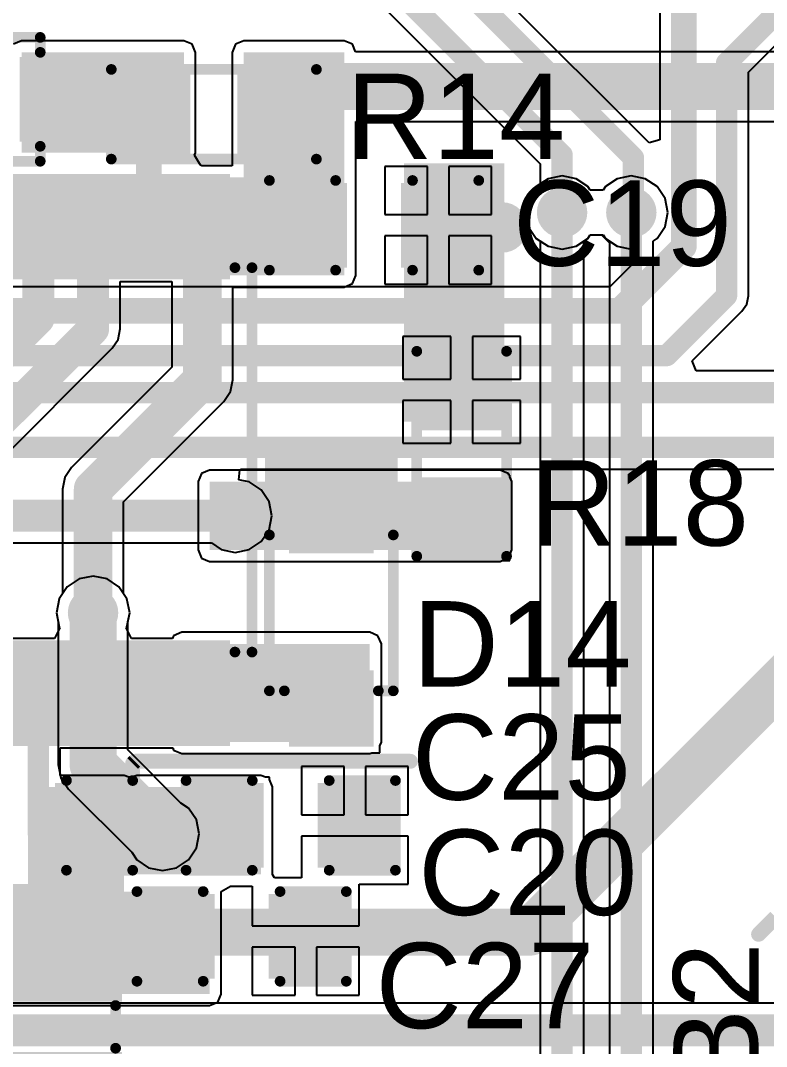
# Model space of a CAD drawing. Header units: millimetres. Extents: x -0.27 to 4.7, y -0.39 to 2.83.
# Drawn here: x 3.0755 to 3.4247, y 0.3705 to 0.8509 of the extents above; entities that cross this region are included whole.
import ezdxf

# ---------------------------------------------------------------- set-up
doc = ezdxf.new("R2010")
doc.units = ezdxf.units.MM
doc.header["$MEASUREMENT"] = 0
for name, color, linetype in [('BottomLayer', 5, 'Continuous'), ('BottomSolder', 6, 'Continuous'), ('TopLayer', 1, 'Continuous'), ('TopOverlay', 2, 'Continuous'), ('TopPaste', 8, 'Continuous'), ('TopSolder', 216, 'Continuous'), ('ViaHoleLayer', 16, 'Continuous')]:
    doc.layers.add(name, color=color, linetype=linetype)
doc.styles.add('Arial', font='arial.ttf', dxfattribs={"height": 0.2})

# ---------------------------------------------------------------- blocks, each defined once
blk = doc.blocks.new('14_TSSOP_54')
at = {"layer": 'TopLayer'}
for points in [[(-0.12992, 0.08563), (-0.08858, 0.08563), (-0.08858, 0.06791), (-0.12992, 0.06791)], [(0.08858, 0.08563), (0.12992, 0.08563), (0.12992, 0.06791), (0.08858, 0.06791)], [(-0.12992, 0.06004), (-0.08858, 0.06004), (-0.08858, 0.04232), (-0.12992, 0.04232)], [(0.08858, 0.06004), (0.12992, 0.06004), (0.12992, 0.04232), (0.08858, 0.04232)], [(-0.12992, 0.03445), (-0.08858, 0.03445), (-0.08858, 0.01673), (-0.12992, 0.01673)], [(0.08858, 0.03445), (0.12992, 0.03445), (0.12992, 0.01673), (0.08858, 0.01673)], [(-0.12992, 0.00886), (-0.08858, 0.00886), (-0.08858, -0.00886), (-0.12992, -0.00886)], [(0.08858, 0.00886), (0.12992, 0.00886), (0.12992, -0.00886), (0.08858, -0.00886)], [(-0.12992, -0.01673), (-0.08858, -0.01673), (-0.08858, -0.03445), (-0.12992, -0.03445)], [(0.08858, -0.01673), (0.12992, -0.01673), (0.12992, -0.03445), (0.08858, -0.03445)], [(-0.12992, -0.04232), (-0.08858, -0.04232), (-0.08858, -0.06004), (-0.12992, -0.06004)], [(0.08858, -0.04232), (0.12992, -0.04232), (0.12992, -0.06004), (0.08858, -0.06004)], [(-0.12992, -0.06791), (-0.08858, -0.06791), (-0.08858, -0.08563), (-0.12992, -0.08563)], [(0.08858, -0.06791), (0.12992, -0.06791), (0.12992, -0.08563), (0.08858, -0.08563)]]:
    blk.add_hatch(color=1, dxfattribs=at).paths.add_polyline_path(points)
at = {"layer": 'TopOverlay'}
blk.add_hatch(color=2, dxfattribs=at).paths.add_polyline_path([(-0.084, 0.068), (-0.073, 0.068), (-0.073, 0.086), (-0.084, 0.086)])
at = {"layer": 'TopPaste'}
for points in [[(-0.12992, 0.08563), (-0.08858, 0.08563), (-0.08858, 0.06791), (-0.12992, 0.06791)], [(0.08858, 0.08563), (0.12992, 0.08563), (0.12992, 0.06791), (0.08858, 0.06791)], [(-0.12992, 0.06004), (-0.08858, 0.06004), (-0.08858, 0.04232), (-0.12992, 0.04232)], [(0.08858, 0.06004), (0.12992, 0.06004), (0.12992, 0.04232), (0.08858, 0.04232)], [(-0.12992, 0.03445), (-0.08858, 0.03445), (-0.08858, 0.01673), (-0.12992, 0.01673)], [(0.08858, 0.03445), (0.12992, 0.03445), (0.12992, 0.01673), (0.08858, 0.01673)], [(-0.12992, 0.00886), (-0.08858, 0.00886), (-0.08858, -0.00886), (-0.12992, -0.00886)], [(0.08858, 0.00886), (0.12992, 0.00886), (0.12992, -0.00886), (0.08858, -0.00886)], [(-0.12992, -0.01673), (-0.08858, -0.01673), (-0.08858, -0.03445), (-0.12992, -0.03445)], [(0.08858, -0.01673), (0.12992, -0.01673), (0.12992, -0.03445), (0.08858, -0.03445)], [(-0.12992, -0.04232), (-0.08858, -0.04232), (-0.08858, -0.06004), (-0.12992, -0.06004)], [(0.08858, -0.04232), (0.12992, -0.04232), (0.12992, -0.06004), (0.08858, -0.06004)], [(-0.12992, -0.06791), (-0.08858, -0.06791), (-0.08858, -0.08563), (-0.12992, -0.08563)], [(0.08858, -0.06791), (0.12992, -0.06791), (0.12992, -0.08563), (0.08858, -0.08563)]]:
    blk.add_hatch(color=8, dxfattribs=at).paths.add_polyline_path(points)
at = {"layer": 'TopSolder'}
for points in [[(-0.13392, 0.08963), (-0.08458, 0.08963), (-0.08458, 0.06391), (-0.13392, 0.06391)], [(0.08458, 0.08963), (0.13392, 0.08963), (0.13392, 0.06391), (0.08458, 0.06391)], [(-0.13392, 0.06404), (-0.08458, 0.06404), (-0.08458, 0.03832), (-0.13392, 0.03832)], [(0.08458, 0.06404), (0.13392, 0.06404), (0.13392, 0.03832), (0.08458, 0.03832)], [(-0.13392, 0.03845), (-0.08458, 0.03845), (-0.08458, 0.01273), (-0.13392, 0.01273)], [(0.08458, 0.03845), (0.13392, 0.03845), (0.13392, 0.01273), (0.08458, 0.01273)], [(-0.13392, 0.01286), (-0.08458, 0.01286), (-0.08458, -0.01286), (-0.13392, -0.01286)], [(0.08458, 0.01286), (0.13392, 0.01286), (0.13392, -0.01286), (0.08458, -0.01286)], [(-0.13392, -0.01273), (-0.08458, -0.01273), (-0.08458, -0.03845), (-0.13392, -0.03845)], [(0.08458, -0.01273), (0.13392, -0.01273), (0.13392, -0.03845), (0.08458, -0.03845)], [(-0.13392, -0.03832), (-0.08458, -0.03832), (-0.08458, -0.06404), (-0.13392, -0.06404)], [(0.08458, -0.03832), (0.13392, -0.03832), (0.13392, -0.06404), (0.08458, -0.06404)], [(-0.13392, -0.06391), (-0.08458, -0.06391), (-0.08458, -0.08963), (-0.13392, -0.08963)], [(0.08458, -0.06391), (0.13392, -0.06391), (0.13392, -0.08963), (0.08458, -0.08963)]]:
    blk.add_hatch(color=216, dxfattribs=at).paths.add_polyline_path(points)
at = {"layer": 'TopOverlay'}
for points, const_width in [([(-0.09, 0.1), (-0.09, 0.092)], 0.005), ([(-0.09, 0.1), (0.09, 0.1)], 0.005), ([(0.09, 0.1), (0.09, 0.092)], 0.005), ([(-0.141, 0.082), (-0.141, 0.072)], 0.00787), ([(-0.141, 0.082), (-0.136, 0.077)], 0.00787), ([(-0.136, 0.077), (-0.141, 0.072)], 0.00787), ([(-0.09, -0.092), (-0.09, -0.1)], 0.005), ([(0.09, -0.092), (0.09, -0.1)], 0.005), ([(-0.09, -0.1), (0.09, -0.1)], 0.005)]:
    blk.add_lwpolyline(points, dxfattribs=dict(at, const_width=const_width))
for points, const_width in [([(-0.09125, 0.1, 1), (-0.08875, 0.1, 1)], 0.0025), ([(-0.09125, 0.1, 1), (-0.08875, 0.1, 1)], 0.0025), ([(0.08875, 0.1, 1), (0.09125, 0.1, 1)], 0.0025), ([(0.08875, 0.1, 1), (0.09125, 0.1, 1)], 0.0025), ([(-0.09125, 0.092, 1), (-0.08875, 0.092, 1)], 0.0025), ([(0.08875, 0.092, 1), (0.09125, 0.092, 1)], 0.0025), ([(-0.14297, 0.082, 1), (-0.13903, 0.082, 1)], 0.00394), ([(-0.14297, 0.082, 1), (-0.13903, 0.082, 1)], 0.00394), ([(-0.13797, 0.077, 1), (-0.13403, 0.077, 1)], 0.00394), ([(-0.13797, 0.077, 1), (-0.13403, 0.077, 1)], 0.00394), ([(-0.14297, 0.072, 1), (-0.13903, 0.072, 1)], 0.00394), ([(-0.14297, 0.072, 1), (-0.13903, 0.072, 1)], 0.00394), ([(-0.09125, -0.092, 1), (-0.08875, -0.092, 1)], 0.0025), ([(0.08875, -0.092, 1), (0.09125, -0.092, 1)], 0.0025), ([(-0.09125, -0.1, 1), (-0.08875, -0.1, 1)], 0.0025), ([(-0.09125, -0.1, 1), (-0.08875, -0.1, 1)], 0.0025), ([(0.08875, -0.1, 1), (0.09125, -0.1, 1)], 0.0025), ([(0.08875, -0.1, 1), (0.09125, -0.1, 1)], 0.0025)]:
    blk.add_lwpolyline(points, format="xyb", close=True, dxfattribs=dict(at, const_width=const_width))
blk = doc.blocks.new('R___0603_87')
at = {"layer": 'TopLayer'}
for points in [[(-0.015, 0.0175), (-0.015, -0.0175), (-0.045, -0.0175), (-0.045, 0.0175)], [(0.045, 0.0175), (0.045, -0.0175), (0.015, -0.0175), (0.015, 0.0175)]]:
    blk.add_hatch(color=1, dxfattribs=at).paths.add_polyline_path(points)
at = {"layer": 'TopPaste'}
for points in [[(-0.015, 0.0175), (-0.015, -0.0175), (-0.045, -0.0175), (-0.045, 0.0175)], [(0.045, 0.0175), (0.045, -0.0175), (0.015, -0.0175), (0.015, 0.0175)]]:
    blk.add_hatch(color=8, dxfattribs=at).paths.add_polyline_path(points)
at = {"layer": 'TopSolder'}
for points in [[(-0.011, 0.0215), (-0.011, -0.0215), (-0.049, -0.0215), (-0.049, 0.0215)], [(0.049, 0.0215), (0.049, -0.0215), (0.011, -0.0215), (0.011, 0.0215)]]:
    blk.add_hatch(color=216, dxfattribs=at).paths.add_polyline_path(points)
at = {"layer": 'TopOverlay', "const_width": 0.005}
for points in [[(-0.048, -0.021), (-0.048, 0.021)], [(0.048, 0.021), (-0.048, 0.021)], [(0.048, -0.021), (0.048, 0.021)], [(0.048, -0.021), (-0.048, -0.021)]]:
    blk.add_lwpolyline(points, dxfattribs=at)
at = {"layer": 'TopOverlay', "const_width": 0.0025}
for points in [[(-0.04925, 0.021, 1), (-0.04675, 0.021, 1)], [(-0.04925, 0.021, 1), (-0.04675, 0.021, 1)], [(0.04675, 0.021, 1), (0.04925, 0.021, 1)], [(0.04675, 0.021, 1), (0.04925, 0.021, 1)], [(-0.04925, -0.021, 1), (-0.04675, -0.021, 1)], [(-0.04925, -0.021, 1), (-0.04675, -0.021, 1)], [(0.04675, -0.021, 1), (0.04925, -0.021, 1)], [(0.04675, -0.021, 1), (0.04925, -0.021, 1)]]:
    blk.add_lwpolyline(points, format="xyb", close=True, dxfattribs=at)
blk = doc.blocks.new('R___0603_90')
at = {"layer": 'TopLayer'}
for points in [[(-0.015, 0.0175), (-0.015, -0.0175), (-0.045, -0.0175), (-0.045, 0.0175)], [(0.045, 0.0175), (0.045, -0.0175), (0.015, -0.0175), (0.015, 0.0175)]]:
    blk.add_hatch(color=1, dxfattribs=at).paths.add_polyline_path(points)
at = {"layer": 'TopPaste'}
for points in [[(-0.015, 0.0175), (-0.015, -0.0175), (-0.045, -0.0175), (-0.045, 0.0175)], [(0.045, 0.0175), (0.045, -0.0175), (0.015, -0.0175), (0.015, 0.0175)]]:
    blk.add_hatch(color=8, dxfattribs=at).paths.add_polyline_path(points)
at = {"layer": 'TopSolder'}
for points in [[(-0.011, 0.0215), (-0.011, -0.0215), (-0.049, -0.0215), (-0.049, 0.0215)], [(0.049, 0.0215), (0.049, -0.0215), (0.011, -0.0215), (0.011, 0.0215)]]:
    blk.add_hatch(color=216, dxfattribs=at).paths.add_polyline_path(points)
at = {"layer": 'TopOverlay', "const_width": 0.005}
for points in [[(-0.048, 0.021), (0.048, 0.021)], [(-0.048, -0.021), (-0.048, 0.021)], [(0.048, -0.021), (0.048, 0.021)], [(-0.048, -0.021), (0.048, -0.021)]]:
    blk.add_lwpolyline(points, dxfattribs=at)
at = {"layer": 'TopOverlay', "const_width": 0.0025}
for points in [[(-0.04925, 0.021, 1), (-0.04675, 0.021, 1)], [(-0.04925, 0.021, 1), (-0.04675, 0.021, 1)], [(0.04675, 0.021, 1), (0.04925, 0.021, 1)], [(0.04675, 0.021, 1), (0.04925, 0.021, 1)], [(-0.04925, -0.021, 1), (-0.04675, -0.021, 1)], [(-0.04925, -0.021, 1), (-0.04675, -0.021, 1)], [(0.04675, -0.021, 1), (0.04925, -0.021, 1)], [(0.04675, -0.021, 1), (0.04925, -0.021, 1)]]:
    blk.add_lwpolyline(points, format="xyb", close=True, dxfattribs=at)
blk = doc.blocks.new('I___0805_130')
at = {"layer": 'TopLayer'}
for points in [[(-0.06299, 0.02598), (-0.01575, 0.02598), (-0.01575, -0.02598), (-0.06299, -0.02598)], [(0.01575, 0.02598), (0.06299, 0.02598), (0.06299, -0.02598), (0.01575, -0.02598)]]:
    blk.add_hatch(color=1, dxfattribs=at).paths.add_polyline_path(points)
at = {"layer": 'TopPaste'}
for points in [[(-0.06299, 0.02598), (-0.01575, 0.02598), (-0.01575, -0.02598), (-0.06299, -0.02598)], [(0.01575, 0.02598), (0.06299, 0.02598), (0.06299, -0.02598), (0.01575, -0.02598)]]:
    blk.add_hatch(color=8, dxfattribs=at).paths.add_polyline_path(points)
at = {"layer": 'TopSolder'}
for points in [[(-0.06699, 0.02998), (-0.01175, 0.02998), (-0.01175, -0.02998), (-0.06699, -0.02998)], [(0.01175, 0.02998), (0.06699, 0.02998), (0.06699, -0.02998), (0.01175, -0.02998)]]:
    blk.add_hatch(color=216, dxfattribs=at).paths.add_polyline_path(points)
at = {"layer": 'TopOverlay', "const_width": 0.005}
for points in [[(-0.01, 0.027), (0.01, 0.027)], [(-0.01, -0.027), (0.01, -0.027)]]:
    blk.add_lwpolyline(points, dxfattribs=at)
at = {"layer": 'TopOverlay', "const_width": 0.0025}
for points in [[(-0.01125, 0.027, 1), (-0.00875, 0.027, 1)], [(0.00875, 0.027, 1), (0.01125, 0.027, 1)], [(-0.01125, -0.027, 1), (-0.00875, -0.027, 1)], [(0.00875, -0.027, 1), (0.01125, -0.027, 1)]]:
    blk.add_lwpolyline(points, format="xyb", close=True, dxfattribs=at)
blk = doc.blocks.new('SOD_323_155')
at = {"layer": 'TopLayer'}
for points in [[(-0.02953, -0.01772), (-0.06102, -0.01772), (-0.06102, 0.01772), (-0.02953, 0.01772)], [(0.06102, -0.01772), (0.02953, -0.01772), (0.02953, 0.01772), (0.06102, 0.01772)]]:
    blk.add_hatch(color=1, dxfattribs=at).paths.add_polyline_path(points)
at = {"layer": 'TopOverlay'}
for points in [[(-0.079, 0.019), (-0.036, 0.019), (-0.036, 0.031), (-0.079, 0.031)], [(-0.079, -0.02), (-0.062, -0.02), (-0.062, 0.02), (-0.079, 0.02)], [(-0.079, -0.031), (-0.036, -0.031), (-0.036, -0.019), (-0.079, -0.019)]]:
    blk.add_hatch(color=2, dxfattribs=at).paths.add_polyline_path(points)
at = {"layer": 'TopPaste'}
for points in [[(-0.02953, -0.01772), (-0.06102, -0.01772), (-0.06102, 0.01772), (-0.02953, 0.01772)], [(0.06102, -0.01772), (0.02953, -0.01772), (0.02953, 0.01772), (0.06102, 0.01772)]]:
    blk.add_hatch(color=8, dxfattribs=at).paths.add_polyline_path(points)
at = {"layer": 'TopSolder'}
for points in [[(-0.02736, -0.01988), (-0.06319, -0.01988), (-0.06319, 0.01988), (-0.02736, 0.01988)], [(0.06319, -0.01988), (0.02736, -0.01988), (0.02736, 0.01988), (0.06319, 0.01988)]]:
    blk.add_hatch(color=216, dxfattribs=at).paths.add_polyline_path(points)
at = {"layer": 'TopOverlay', "const_width": 0.005}
for points in [[(0.037, 0.029), (-0.036, 0.029)], [(0.037, 0.022), (0.037, 0.029)], [(0.037, -0.029), (0.037, -0.022)], [(0.037, -0.029), (-0.036, -0.029)]]:
    blk.add_lwpolyline(points, dxfattribs=at)
at = {"layer": 'TopOverlay', "const_width": 0.0025}
for points in [[(-0.03725, 0.029, 1), (-0.03475, 0.029, 1)], [(0.03575, 0.029, 1), (0.03825, 0.029, 1)], [(0.03575, 0.029, 1), (0.03825, 0.029, 1)], [(0.03575, 0.022, 1), (0.03825, 0.022, 1)], [(0.03575, -0.022, 1), (0.03825, -0.022, 1)], [(-0.03725, -0.029, 1), (-0.03475, -0.029, 1)], [(0.03575, -0.029, 1), (0.03825, -0.029, 1)], [(0.03575, -0.029, 1), (0.03825, -0.029, 1)]]:
    blk.add_lwpolyline(points, format="xyb", close=True, dxfattribs=at)
blk = doc.blocks.new('SOD_323_157')
at = {"layer": 'TopLayer'}
for points in [[(-0.02953, -0.01772), (-0.06102, -0.01772), (-0.06102, 0.01772), (-0.02953, 0.01772)], [(0.06102, -0.01772), (0.02953, -0.01772), (0.02953, 0.01772), (0.06102, 0.01772)]]:
    blk.add_hatch(color=1, dxfattribs=at).paths.add_polyline_path(points)
at = {"layer": 'TopOverlay'}
for points in [[(-0.079, 0.019), (-0.036, 0.019), (-0.036, 0.031), (-0.079, 0.031)], [(-0.079, -0.02), (-0.062, -0.02), (-0.062, 0.02), (-0.079, 0.02)], [(-0.079, -0.031), (-0.036, -0.031), (-0.036, -0.019), (-0.079, -0.019)]]:
    blk.add_hatch(color=2, dxfattribs=at).paths.add_polyline_path(points)
at = {"layer": 'TopPaste'}
for points in [[(-0.02953, -0.01772), (-0.06102, -0.01772), (-0.06102, 0.01772), (-0.02953, 0.01772)], [(0.06102, -0.01772), (0.02953, -0.01772), (0.02953, 0.01772), (0.06102, 0.01772)]]:
    blk.add_hatch(color=8, dxfattribs=at).paths.add_polyline_path(points)
at = {"layer": 'TopSolder'}
for points in [[(-0.02736, -0.01988), (-0.06319, -0.01988), (-0.06319, 0.01988), (-0.02736, 0.01988)], [(0.06319, -0.01988), (0.02736, -0.01988), (0.02736, 0.01988), (0.06319, 0.01988)]]:
    blk.add_hatch(color=216, dxfattribs=at).paths.add_polyline_path(points)
at = {"layer": 'TopOverlay', "const_width": 0.005}
for points in [[(-0.036, 0.029), (0.037, 0.029)], [(0.037, 0.022), (0.037, 0.029)], [(0.037, -0.029), (0.037, -0.022)], [(-0.036, -0.029), (0.037, -0.029)]]:
    blk.add_lwpolyline(points, dxfattribs=at)
at = {"layer": 'TopOverlay', "const_width": 0.0025}
for points in [[(-0.03725, 0.029, 1), (-0.03475, 0.029, 1)], [(0.03575, 0.029, 1), (0.03825, 0.029, 1)], [(0.03575, 0.029, 1), (0.03825, 0.029, 1)], [(0.03575, 0.022, 1), (0.03825, 0.022, 1)], [(0.03575, -0.022, 1), (0.03825, -0.022, 1)], [(-0.03725, -0.029, 1), (-0.03475, -0.029, 1)], [(0.03575, -0.029, 1), (0.03825, -0.029, 1)], [(0.03575, -0.029, 1), (0.03825, -0.029, 1)]]:
    blk.add_lwpolyline(points, format="xyb", close=True, dxfattribs=at)
blk = doc.blocks.new('C___0603_192')
at = {"layer": 'TopLayer'}
for points in [[(-0.015, 0.0175), (-0.015, -0.0175), (-0.045, -0.0175), (-0.045, 0.0175)], [(0.045, 0.0175), (0.045, -0.0175), (0.015, -0.0175), (0.015, 0.0175)]]:
    blk.add_hatch(color=1, dxfattribs=at).paths.add_polyline_path(points)
at = {"layer": 'TopPaste'}
for points in [[(-0.015, 0.0175), (-0.015, -0.0175), (-0.045, -0.0175), (-0.045, 0.0175)], [(0.045, 0.0175), (0.045, -0.0175), (0.015, -0.0175), (0.015, 0.0175)]]:
    blk.add_hatch(color=8, dxfattribs=at).paths.add_polyline_path(points)
at = {"layer": 'TopSolder'}
for points in [[(-0.01264, 0.01986), (-0.01264, -0.01986), (-0.04736, -0.01986), (-0.04736, 0.01986)], [(0.04736, 0.01986), (0.04736, -0.01986), (0.01264, -0.01986), (0.01264, 0.01986)]]:
    blk.add_hatch(color=216, dxfattribs=at).paths.add_polyline_path(points)
at = {"layer": 'TopOverlay', "const_width": 0.005}
for points in [[(-0.049, 0.021), (-0.018, 0.021)], [(-0.049, -0.021), (-0.049, 0.021)], [(0.018, 0.021), (0.049, 0.021)], [(0.049, -0.021), (0.049, 0.021)], [(-0.049, -0.021), (-0.018, -0.021)], [(0.018, -0.021), (0.049, -0.021)]]:
    blk.add_lwpolyline(points, dxfattribs=at)
at = {"layer": 'TopOverlay', "const_width": 0.0025}
for points in [[(-0.05025, 0.021, 1), (-0.04775, 0.021, 1)], [(-0.05025, 0.021, 1), (-0.04775, 0.021, 1)], [(-0.01925, 0.021, 1), (-0.01675, 0.021, 1)], [(0.01675, 0.021, 1), (0.01925, 0.021, 1)], [(0.04775, 0.021, 1), (0.05025, 0.021, 1)], [(0.04775, 0.021, 1), (0.05025, 0.021, 1)], [(-0.05025, -0.021, 1), (-0.04775, -0.021, 1)], [(-0.05025, -0.021, 1), (-0.04775, -0.021, 1)], [(-0.01925, -0.021, 1), (-0.01675, -0.021, 1)], [(0.01675, -0.021, 1), (0.01925, -0.021, 1)], [(0.04775, -0.021, 1), (0.05025, -0.021, 1)], [(0.04775, -0.021, 1), (0.05025, -0.021, 1)]]:
    blk.add_lwpolyline(points, format="xyb", close=True, dxfattribs=at)
blk = doc.blocks.new('C___0603_194')
at = {"layer": 'TopLayer'}
for points in [[(-0.015, 0.0175), (-0.015, -0.0175), (-0.045, -0.0175), (-0.045, 0.0175)], [(0.045, 0.0175), (0.045, -0.0175), (0.015, -0.0175), (0.015, 0.0175)]]:
    blk.add_hatch(color=1, dxfattribs=at).paths.add_polyline_path(points)
at = {"layer": 'TopPaste'}
for points in [[(-0.015, 0.0175), (-0.015, -0.0175), (-0.045, -0.0175), (-0.045, 0.0175)], [(0.045, 0.0175), (0.045, -0.0175), (0.015, -0.0175), (0.015, 0.0175)]]:
    blk.add_hatch(color=8, dxfattribs=at).paths.add_polyline_path(points)
at = {"layer": 'TopSolder'}
for points in [[(-0.01264, 0.01986), (-0.01264, -0.01986), (-0.04736, -0.01986), (-0.04736, 0.01986)], [(0.04736, 0.01986), (0.04736, -0.01986), (0.01264, -0.01986), (0.01264, 0.01986)]]:
    blk.add_hatch(color=216, dxfattribs=at).paths.add_polyline_path(points)
at = {"layer": 'TopOverlay', "const_width": 0.005}
for points in [[(-0.049, 0.021), (-0.018, 0.021)], [(-0.049, -0.021), (-0.049, 0.021)], [(0.018, 0.021), (0.049, 0.021)], [(0.049, -0.021), (0.049, 0.021)], [(-0.049, -0.021), (-0.018, -0.021)], [(0.018, -0.021), (0.049, -0.021)]]:
    blk.add_lwpolyline(points, dxfattribs=at)
at = {"layer": 'TopOverlay', "const_width": 0.0025}
for points in [[(-0.05025, 0.021, 1), (-0.04775, 0.021, 1)], [(-0.05025, 0.021, 1), (-0.04775, 0.021, 1)], [(-0.01925, 0.021, 1), (-0.01675, 0.021, 1)], [(0.01675, 0.021, 1), (0.01925, 0.021, 1)], [(0.04775, 0.021, 1), (0.05025, 0.021, 1)], [(0.04775, 0.021, 1), (0.05025, 0.021, 1)], [(-0.05025, -0.021, 1), (-0.04775, -0.021, 1)], [(-0.05025, -0.021, 1), (-0.04775, -0.021, 1)], [(-0.01925, -0.021, 1), (-0.01675, -0.021, 1)], [(0.01675, -0.021, 1), (0.01925, -0.021, 1)], [(0.04775, -0.021, 1), (0.05025, -0.021, 1)], [(0.04775, -0.021, 1), (0.05025, -0.021, 1)]]:
    blk.add_lwpolyline(points, format="xyb", close=True, dxfattribs=at)
blk = doc.blocks.new('C___0603_199')
at = {"layer": 'TopLayer'}
for points in [[(-0.015, 0.0175), (-0.015, -0.0175), (-0.045, -0.0175), (-0.045, 0.0175)], [(0.045, 0.0175), (0.045, -0.0175), (0.015, -0.0175), (0.015, 0.0175)]]:
    blk.add_hatch(color=1, dxfattribs=at).paths.add_polyline_path(points)
at = {"layer": 'TopPaste'}
for points in [[(-0.015, 0.0175), (-0.015, -0.0175), (-0.045, -0.0175), (-0.045, 0.0175)], [(0.045, 0.0175), (0.045, -0.0175), (0.015, -0.0175), (0.015, 0.0175)]]:
    blk.add_hatch(color=8, dxfattribs=at).paths.add_polyline_path(points)
at = {"layer": 'TopSolder'}
for points in [[(-0.01264, 0.01986), (-0.01264, -0.01986), (-0.04736, -0.01986), (-0.04736, 0.01986)], [(0.04736, 0.01986), (0.04736, -0.01986), (0.01264, -0.01986), (0.01264, 0.01986)]]:
    blk.add_hatch(color=216, dxfattribs=at).paths.add_polyline_path(points)
at = {"layer": 'TopOverlay', "const_width": 0.005}
for points in [[(-0.018, 0.021), (-0.049, 0.021)], [(-0.049, 0.021), (-0.049, -0.021)], [(0.049, 0.021), (0.018, 0.021)], [(0.049, 0.021), (0.049, -0.021)], [(-0.018, -0.021), (-0.049, -0.021)], [(0.049, -0.021), (0.018, -0.021)]]:
    blk.add_lwpolyline(points, dxfattribs=at)
at = {"layer": 'TopOverlay', "const_width": 0.0025}
for points in [[(-0.05025, 0.021, 1), (-0.04775, 0.021, 1)], [(-0.05025, 0.021, 1), (-0.04775, 0.021, 1)], [(-0.01925, 0.021, 1), (-0.01675, 0.021, 1)], [(0.01675, 0.021, 1), (0.01925, 0.021, 1)], [(0.04775, 0.021, 1), (0.05025, 0.021, 1)], [(0.04775, 0.021, 1), (0.05025, 0.021, 1)], [(-0.05025, -0.021, 1), (-0.04775, -0.021, 1)], [(-0.05025, -0.021, 1), (-0.04775, -0.021, 1)], [(-0.01925, -0.021, 1), (-0.01675, -0.021, 1)], [(0.01675, -0.021, 1), (0.01925, -0.021, 1)], [(0.04775, -0.021, 1), (0.05025, -0.021, 1)], [(0.04775, -0.021, 1), (0.05025, -0.021, 1)]]:
    blk.add_lwpolyline(points, format="xyb", close=True, dxfattribs=at)
blk = doc.blocks.new('C___0603_200')
at = {"layer": 'TopLayer'}
for points in [[(-0.015, 0.0175), (-0.015, -0.0175), (-0.045, -0.0175), (-0.045, 0.0175)], [(0.045, 0.0175), (0.045, -0.0175), (0.015, -0.0175), (0.015, 0.0175)]]:
    blk.add_hatch(color=1, dxfattribs=at).paths.add_polyline_path(points)
at = {"layer": 'TopPaste'}
for points in [[(-0.015, 0.0175), (-0.015, -0.0175), (-0.045, -0.0175), (-0.045, 0.0175)], [(0.045, 0.0175), (0.045, -0.0175), (0.015, -0.0175), (0.015, 0.0175)]]:
    blk.add_hatch(color=8, dxfattribs=at).paths.add_polyline_path(points)
at = {"layer": 'TopSolder'}
for points in [[(-0.01264, 0.01986), (-0.01264, -0.01986), (-0.04736, -0.01986), (-0.04736, 0.01986)], [(0.04736, 0.01986), (0.04736, -0.01986), (0.01264, -0.01986), (0.01264, 0.01986)]]:
    blk.add_hatch(color=216, dxfattribs=at).paths.add_polyline_path(points)
at = {"layer": 'TopOverlay', "const_width": 0.005}
for points in [[(-0.018, 0.021), (-0.049, 0.021)], [(-0.049, 0.021), (-0.049, -0.021)], [(0.049, 0.021), (0.018, 0.021)], [(0.049, 0.021), (0.049, -0.021)], [(-0.018, -0.021), (-0.049, -0.021)], [(0.049, -0.021), (0.018, -0.021)]]:
    blk.add_lwpolyline(points, dxfattribs=at)
at = {"layer": 'TopOverlay', "const_width": 0.0025}
for points in [[(-0.05025, 0.021, 1), (-0.04775, 0.021, 1)], [(-0.05025, 0.021, 1), (-0.04775, 0.021, 1)], [(-0.01925, 0.021, 1), (-0.01675, 0.021, 1)], [(0.01675, 0.021, 1), (0.01925, 0.021, 1)], [(0.04775, 0.021, 1), (0.05025, 0.021, 1)], [(0.04775, 0.021, 1), (0.05025, 0.021, 1)], [(-0.05025, -0.021, 1), (-0.04775, -0.021, 1)], [(-0.05025, -0.021, 1), (-0.04775, -0.021, 1)], [(-0.01925, -0.021, 1), (-0.01675, -0.021, 1)], [(0.01675, -0.021, 1), (0.01925, -0.021, 1)], [(0.04775, -0.021, 1), (0.05025, -0.021, 1)], [(0.04775, -0.021, 1), (0.05025, -0.021, 1)]]:
    blk.add_lwpolyline(points, format="xyb", close=True, dxfattribs=at)

msp = doc.modelspace()

# ---------------------------------------------------------------- hatches: boundary and pattern name
at = {"layer": 'BottomLayer'}
h = msp.add_hatch(color=5, dxfattribs=at)
edge = h.paths.add_edge_path()
edge.add_arc((3.329, 0.761), 0.01181, 0, 360)
h = msp.add_hatch(color=5, dxfattribs=at)
edge = h.paths.add_edge_path()
edge.add_arc((3.36141, 0.761), 0.01181, 0, 360)
h = msp.add_hatch(color=5, dxfattribs=at)
edge = h.paths.add_edge_path()
edge.add_arc((3.301, 0.754), 0.01181, 0, 360)
h = msp.add_hatch(color=5, dxfattribs=at)
edge = h.paths.add_edge_path()
edge.add_arc((3.176, 0.619), 0.01181, 0, 360)
h = msp.add_hatch(color=5, dxfattribs=at)
edge = h.paths.add_edge_path()
edge.add_arc((3.10945, 0.57355), 0.01181, 0, 360)
h = msp.add_hatch(color=5, dxfattribs=at)
edge = h.paths.add_edge_path()
edge.add_arc((3.142, 0.47), 0.01181, 0, 360)
at = {"layer": 'BottomSolder'}
h = msp.add_hatch(color=6, dxfattribs=at)
edge = h.paths.add_edge_path()
edge.add_arc((3.329, 0.761), 0.00591, 0, 360)
h = msp.add_hatch(color=6, dxfattribs=at)
edge = h.paths.add_edge_path()
edge.add_arc((3.36141, 0.761), 0.00591, 0, 360)
h = msp.add_hatch(color=6, dxfattribs=at)
edge = h.paths.add_edge_path()
edge.add_arc((3.301, 0.754), 0.00591, 0, 360)
h = msp.add_hatch(color=6, dxfattribs=at)
edge = h.paths.add_edge_path()
edge.add_arc((3.176, 0.619), 0.00591, 0, 360)
h = msp.add_hatch(color=6, dxfattribs=at)
edge = h.paths.add_edge_path()
edge.add_arc((3.10945, 0.57355), 0.00591, 0, 360)
h = msp.add_hatch(color=6, dxfattribs=at)
edge = h.paths.add_edge_path()
edge.add_arc((3.142, 0.47), 0.00591, 0, 360)
at = {"layer": 'TopLayer'}
for points in [[(3.076, 0.789), (3.152, 0.789), (3.152, 0.836), (3.076, 0.836)], [(3.227, 0.836), (3.18, 0.836), (3.18, 0.7315), (3.227, 0.7315)], [(3.302, 0.784), (3.255, 0.784), (3.255, 0.663), (3.302, 0.663)], [(3.151, 0.7315), (3.227, 0.7315), (3.227, 0.7775), (3.151, 0.7775)], [(3.164, 0.603), (3.3, 0.603), (3.3, 0.635), (3.164, 0.635)], [(3.151, 0.513), (3.239, 0.513), (3.239, 0.559), (3.151, 0.559)], [(3.079, 0.427), (3.124, 0.427), (3.124, 0.492), (3.079, 0.492)], [(3.13, 0.451), (3.188, 0.451), (3.188, 0.492), (3.13, 0.492)], [(3.066, 0.395), (3.164, 0.395), (3.164, 0.443), (3.066, 0.443)]]:
    msp.add_hatch(color=1, dxfattribs=at).paths.add_polyline_path(points)
h = msp.add_hatch(color=1, dxfattribs=at)
edge = h.paths.add_edge_path()
edge.add_arc((3.329, 0.761), 0.01181, 0, 360)
h = msp.add_hatch(color=1, dxfattribs=at)
edge = h.paths.add_edge_path()
edge.add_arc((3.36141, 0.761), 0.01181, 0, 360)
h = msp.add_hatch(color=1, dxfattribs=at)
edge = h.paths.add_edge_path()
edge.add_arc((3.301, 0.754), 0.01181, 0, 360)
h = msp.add_hatch(color=1, dxfattribs=at)
edge = h.paths.add_edge_path()
edge.add_arc((3.176, 0.619), 0.01181, 0, 360)
h = msp.add_hatch(color=1, dxfattribs=at)
edge = h.paths.add_edge_path()
edge.add_arc((3.10945, 0.57355), 0.01181, 0, 360)
h = msp.add_hatch(color=1, dxfattribs=at)
edge = h.paths.add_edge_path()
edge.add_arc((3.142, 0.47), 0.01181, 0, 360)
at = {"layer": 'TopSolder'}
h = msp.add_hatch(color=216, dxfattribs=at)
edge = h.paths.add_edge_path()
edge.add_arc((3.329, 0.761), 0.00591, 0, 360)
h = msp.add_hatch(color=216, dxfattribs=at)
edge = h.paths.add_edge_path()
edge.add_arc((3.36141, 0.761), 0.00591, 0, 360)
h = msp.add_hatch(color=216, dxfattribs=at)
edge = h.paths.add_edge_path()
edge.add_arc((3.301, 0.754), 0.00591, 0, 360)
h = msp.add_hatch(color=216, dxfattribs=at)
edge = h.paths.add_edge_path()
edge.add_arc((3.176, 0.619), 0.00591, 0, 360)
h = msp.add_hatch(color=216, dxfattribs=at)
edge = h.paths.add_edge_path()
edge.add_arc((3.10945, 0.57355), 0.00591, 0, 360)
h = msp.add_hatch(color=216, dxfattribs=at)
edge = h.paths.add_edge_path()
edge.add_arc((3.142, 0.47), 0.00591, 0, 360)
at = {"layer": 'ViaHoleLayer'}
h = msp.add_hatch(color=16, dxfattribs=at)
edge = h.paths.add_edge_path()
edge.add_arc((3.329, 0.761), 0.00591, 0, 360)
h = msp.add_hatch(color=16, dxfattribs=at)
edge = h.paths.add_edge_path()
edge.add_arc((3.36141, 0.761), 0.00591, 0, 360)
h = msp.add_hatch(color=16, dxfattribs=at)
edge = h.paths.add_edge_path()
edge.add_arc((3.301, 0.754), 0.00591, 0, 360)
h = msp.add_hatch(color=16, dxfattribs=at)
edge = h.paths.add_edge_path()
edge.add_arc((3.176, 0.619), 0.00591, 0, 360)
h = msp.add_hatch(color=16, dxfattribs=at)
edge = h.paths.add_edge_path()
edge.add_arc((3.10945, 0.57355), 0.00591, 0, 360)
h = msp.add_hatch(color=16, dxfattribs=at)
edge = h.paths.add_edge_path()
edge.add_arc((3.142, 0.47), 0.00591, 0, 360)

# ---------------------------------------------------------------- linework, layer by layer
at = {"layer": 'BottomLayer'}
for p, q in [((3.36962, 0.7938), (3.16818, 0.99524)), ((3.11479, 0.98779), (3.3188, 0.78378)), ((3.37478, 0.878), (3.37478, 0.79507)), ((3.4162, 0.82678), (3.44017, 0.85075)), ((3.4162, 0.722), (3.4162, 0.82678)), ((3.36978, 0.79355), (3.36962, 0.7938)), ((3.37478, 0.79507), (3.36978, 0.79355)), ((3.3188, 0.78378), (3.3188, 0.77441)), ((3.3188, 0.77441), (3.31688, 0.77312)), ((3.31688, 0.77312), (3.31316, 0.76756)), ((3.31316, 0.76756), (3.31186, 0.761)), ((3.31186, 0.761), (3.31316, 0.75444)), ((3.31316, 0.75444), (3.31688, 0.74888)), ((3.34112, 0.74888), (3.3422, 0.75049)), ((3.3422, 0.75049), (3.34821, 0.75049)), ((3.34821, 0.75049), (3.34929, 0.74888)), ((3.31688, 0.74888), (3.32244, 0.74516)), ((3.32244, 0.74516), (3.329, 0.74386)), ((3.329, 0.74386), (3.33556, 0.74516)), ((3.33556, 0.74516), (3.34112, 0.74888)), ((3.34929, 0.74888), (3.35485, 0.74516)), ((3.35485, 0.74516), (3.36141, 0.74386)), ((3.36141, 0.74386), (3.36206, 0.74399)), ((3.36206, 0.74399), (3.36452, 0.73938)), ((3.36452, 0.73938), (3.35135, 0.72622)), ((3.35135, 0.72622), (3.02927, 0.72622)), ((3.41542, 0.7181), (3.4162, 0.722)), ((3.41321, 0.71479), (3.41542, 0.7181)), ((3.38992, 0.6915), (3.41321, 0.71479)), ((3.39184, 0.68688), (3.38992, 0.6915)), ((3.44526, 0.68688), (3.39184, 0.68688)), ((3.17769, 0.6358), (3.17815, 0.64052)), ((3.17815, 0.64052), (3.17884, 0.6408)), ((3.17884, 0.6408), (3.471, 0.6408)), ((3.17905, 0.63553), (3.17769, 0.6358)), ((3.18256, 0.63484), (3.17905, 0.63553)), ((3.18812, 0.63112), (3.18256, 0.63484)), ((3.19184, 0.62556), (3.18812, 0.63112)), ((3.19314, 0.619), (3.19184, 0.62556)), ((3.19184, 0.61244), (3.19314, 0.619)), ((3.18812, 0.60688), (3.19184, 0.61244)), ((2.866, 0.60626), (3.16482, 0.60626)), ((3.16482, 0.60626), (3.16944, 0.60316)), ((3.18256, 0.60316), (3.18812, 0.60688)), ((3.16944, 0.60316), (3.176, 0.60186)), ((3.176, 0.60186), (3.18256, 0.60316)), ((3.10289, 0.58938), (3.09733, 0.58567)), ((3.10945, 0.59069), (3.10289, 0.58938)), ((3.11601, 0.58938), (3.10945, 0.59069)), ((3.12157, 0.58567), (3.11601, 0.58938)), ((3.09733, 0.58567), (3.09362, 0.58011)), ((3.12529, 0.58011), (3.12157, 0.58567)), ((3.09362, 0.58011), (3.09231, 0.57355)), ((3.12659, 0.57355), (3.12529, 0.58011)), ((3.09231, 0.57355), (3.09314, 0.56939)), ((3.12577, 0.56939), (3.12659, 0.57355)), ((3.09314, 0.56939), (3.09314, 0.50255)), ((3.12577, 0.50931), (3.12577, 0.56939)), ((3.1506, 0.48447), (3.12577, 0.50931)), ((3.09314, 0.50255), (3.09438, 0.49631)), ((3.09438, 0.49631), (3.09792, 0.49101)), ((3.09792, 0.49101), (3.12753, 0.4614)), ((3.15412, 0.48212), (3.1506, 0.48447)), ((3.15784, 0.47656), (3.15412, 0.48212)), ((3.15914, 0.47), (3.15784, 0.47656)), ((3.15784, 0.46344), (3.15914, 0.47)), ((3.12753, 0.4614), (3.12988, 0.45788)), ((3.15412, 0.45788), (3.15784, 0.46344)), ((3.12988, 0.45788), (3.13544, 0.45416)), ((3.14856, 0.45416), (3.15412, 0.45788)), ((3.13544, 0.45416), (3.142, 0.45286)), ((3.142, 0.45286), (3.14856, 0.45416)), ((3.45074, 0.39074), (2.79928, 0.39074))]:
    msp.add_line(p, q, dxfattribs=at)
for points, const_width in [([(3.122, 0.995), (3.329, 0.788)], 0.01), ([(3.15799, 0.99101), (3.36241, 0.78659)], 0.01), ([(3.386, 0.745), (3.386, 0.878)], 0.012), ([(3.406, 0.831), (3.43595, 0.86095)], 0.01), ([(3.406, 0.722), (3.406, 0.831)], 0.01), ([(3.329, 0.761), (3.329, 0.788)], 0.01), ([(3.36241, 0.761), (3.36241, 0.78659)], 0.01), ([(3.356, 0.715), (3.386, 0.745)], 0.012), ([(3.378, 0.694), (3.406, 0.722)], 0.01), ([(3.01681, 0.715), (3.356, 0.715)], 0.012), ([(2.891, 0.694), (3.378, 0.694)], 0.01), ([(2.87431, 0.67669), (3.44949, 0.67669)], 0.01), ([(2.895, 0.651), (3.471, 0.651)], 0.01), ([(3.314, 0.424), (3.518, 0.628)], 0.022), ([(2.866, 0.619), (3.176, 0.619)], 0.015), ([(3.10945, 0.50255), (3.10945, 0.57355)], 0.022), ([(3.10945, 0.50255), (3.142, 0.47)], 0.022), ([(3.064, 0.424), (3.314, 0.424)], 0.022), ([(2.794, 0.378), (3.697, 0.378)], 0.015)]:
    msp.add_lwpolyline(points, dxfattribs=dict(at, const_width=const_width))
for points, const_width in [([(3.4035, 0.831, 1), (3.4085, 0.831, 1)], 0.005), ([(3.4035, 0.831, 1), (3.4085, 0.831, 1)], 0.005), ([(3.3265, 0.788, 1), (3.3315, 0.788, 1)], 0.005), ([(3.3265, 0.788, 1), (3.3315, 0.788, 1)], 0.005), ([(3.35991, 0.78659, 1), (3.36491, 0.78659, 1)], 0.005), ([(3.35991, 0.78659, 1), (3.36491, 0.78659, 1)], 0.005), ([(3.3265, 0.761, 1), (3.3315, 0.761, 1)], 0.005), ([(3.35991, 0.761, 1), (3.36491, 0.761, 1)], 0.005), ([(3.383, 0.745, 1), (3.389, 0.745, 1)], 0.006), ([(3.383, 0.745, 1), (3.389, 0.745, 1)], 0.006), ([(3.4035, 0.722, 1), (3.4085, 0.722, 1)], 0.005), ([(3.4035, 0.722, 1), (3.4085, 0.722, 1)], 0.005), ([(3.353, 0.715, 1), (3.359, 0.715, 1)], 0.006), ([(3.353, 0.715, 1), (3.359, 0.715, 1)], 0.006), ([(3.3755, 0.694, 1), (3.3805, 0.694, 1)], 0.005), ([(3.3755, 0.694, 1), (3.3805, 0.694, 1)], 0.005), ([(3.17225, 0.619, 1), (3.17975, 0.619, 1)], 0.0075), ([(3.10395, 0.57355, 1), (3.11495, 0.57355, 1)], 0.011), ([(3.10395, 0.50255, 1), (3.11495, 0.50255, 1)], 0.011), ([(3.10395, 0.50255, 1), (3.11495, 0.50255, 1)], 0.011), ([(3.1365, 0.47, 1), (3.1475, 0.47, 1)], 0.011), ([(3.3085, 0.424, 1), (3.3195, 0.424, 1)], 0.011), ([(3.3085, 0.424, 1), (3.3195, 0.424, 1)], 0.011)]:
    msp.add_lwpolyline(points, format="xyb", close=True, dxfattribs=dict(at, const_width=const_width))
at = {"layer": 'TopLayer'}
for p, q in [((3.076, 0.84141), (3.07217, 0.83983)), ((3.152, 0.84141), (3.076, 0.84141)), ((3.15583, 0.83983), (3.152, 0.84141)), ((3.18, 0.84141), (3.17617, 0.83983)), ((3.227, 0.84141), (3.18, 0.84141)), ((3.23083, 0.83983), (3.227, 0.84141)), ((3.15741, 0.836), (3.15583, 0.83983)), ((3.15741, 0.789), (3.15741, 0.836)), ((3.17617, 0.83983), (3.17459, 0.836)), ((3.17459, 0.836), (3.17459, 0.78292)), ((3.23228, 0.83631), (3.23083, 0.83983)), ((3.43784, 0.83631), (3.23228, 0.83631)), ((3.23241, 0.7315), (3.23241, 0.80369)), ((3.23241, 0.80369), (3.43784, 0.80369)), ((3.15696, 0.78792), (3.15741, 0.789)), ((3.15973, 0.78314), (3.15696, 0.78792)), ((3.16034, 0.78292), (3.15973, 0.78314)), ((3.17459, 0.78292), (3.16034, 0.78292)), ((3.266, 0.7825), (3.246, 0.7825)), ((3.246, 0.7825), (3.246, 0.76)), ((3.266, 0.76), (3.266, 0.7825)), ((3.296, 0.7825), (3.276, 0.7825)), ((3.276, 0.7825), (3.276, 0.76)), ((3.296, 0.76), (3.296, 0.7825)), ((3.32244, 0.77684), (3.31688, 0.77312)), ((3.329, 0.77814), (3.32244, 0.77684)), ((3.33556, 0.77684), (3.329, 0.77814)), ((3.34112, 0.77312), (3.33556, 0.77684)), ((3.35485, 0.77684), (3.34929, 0.77312)), ((3.36141, 0.77814), (3.35485, 0.77684)), ((3.36796, 0.77684), (3.36141, 0.77814)), ((3.37353, 0.77312), (3.36796, 0.77684)), ((3.31688, 0.77312), (3.31316, 0.76756)), ((3.3422, 0.77151), (3.34112, 0.77312)), ((3.34821, 0.77151), (3.3422, 0.77151)), ((3.34929, 0.77312), (3.34821, 0.77151)), ((3.37724, 0.76756), (3.37353, 0.77312)), ((3.31316, 0.76756), (3.31186, 0.761)), ((3.37855, 0.761), (3.37724, 0.76756)), ((3.246, 0.76), (3.266, 0.76)), ((3.276, 0.76), (3.296, 0.76)), ((3.31186, 0.761), (3.31316, 0.75444)), ((3.37724, 0.75444), (3.37855, 0.761)), ((3.31316, 0.75444), (3.31688, 0.74888)), ((3.37353, 0.74888), (3.37724, 0.75444)), ((3.266, 0.75), (3.246, 0.75)), ((3.246, 0.75), (3.246, 0.7275)), ((3.266, 0.7275), (3.266, 0.75)), ((3.296, 0.75), (3.276, 0.75)), ((3.276, 0.75), (3.276, 0.7275)), ((3.296, 0.7275), (3.296, 0.75)), ((3.34112, 0.74888), (3.3422, 0.75049)), ((3.3422, 0.75049), (3.34741, 0.75049)), ((3.34741, 0.75049), (3.35121, 0.74673)), ((3.31688, 0.74888), (3.3188, 0.74759)), ((3.3188, 0.74759), (3.3188, 0.30535)), ((3.3392, 0.74759), (3.34112, 0.74888)), ((3.3392, 0.30535), (3.3392, 0.74759)), ((3.35121, 0.74673), (3.35121, 0.33341)), ((3.3716, 0.74759), (3.37353, 0.74888)), ((3.3716, 0.33341), (3.3716, 0.74759)), ((3.23083, 0.72768), (3.23241, 0.7315)), ((3.1222, 0.70645), (3.1222, 0.72874)), ((3.1222, 0.72874), (3.14636, 0.72874)), ((3.14636, 0.72874), (3.14636, 0.68855)), ((3.17491, 0.68263), (3.17491, 0.72609)), ((3.17491, 0.72609), (3.227, 0.72609)), ((3.227, 0.72609), (3.23083, 0.72768)), ((3.246, 0.7275), (3.266, 0.7275)), ((3.276, 0.7275), (3.296, 0.7275)), ((3.12123, 0.70157), (3.1222, 0.70645)), ((3.11846, 0.69744), (3.12123, 0.70157)), ((3.277, 0.703), (3.2545, 0.703)), ((3.2545, 0.703), (3.2545, 0.683)), ((3.277, 0.683), (3.277, 0.703)), ((3.3095, 0.703), (3.287, 0.703)), ((3.287, 0.703), (3.287, 0.683)), ((3.3095, 0.683), (3.3095, 0.703)), ((3.06301, 0.64199), (3.11846, 0.69744)), ((3.14636, 0.68855), (3.09936, 0.64155)), ((3.17382, 0.67717), (3.17491, 0.68263)), ((3.17491, 0.68263), (3.17491, 0.68263)), ((3.2545, 0.683), (3.277, 0.683)), ((3.287, 0.683), (3.3095, 0.683)), ((3.17073, 0.67254), (3.17382, 0.67717)), ((3.277, 0.673), (3.2545, 0.673)), ((3.2545, 0.673), (3.2545, 0.653)), ((3.277, 0.653), (3.277, 0.673)), ((3.3095, 0.673), (3.287, 0.673)), ((3.287, 0.673), (3.287, 0.653)), ((3.3095, 0.653), (3.3095, 0.673)), ((3.12373, 0.62554), (3.17073, 0.67254)), ((3.2545, 0.653), (3.277, 0.653)), ((3.287, 0.653), (3.3095, 0.653)), ((3.09936, 0.64155), (3.09626, 0.63691)), ((3.164, 0.64041), (3.16017, 0.63883)), ((3.3, 0.64041), (3.164, 0.64041)), ((3.30383, 0.63883), (3.3, 0.64041)), ((3.09626, 0.63691), (3.09518, 0.63145)), ((3.16017, 0.63883), (3.15859, 0.635)), ((3.15859, 0.635), (3.15859, 0.603)), ((3.30417, 0.638), (3.30383, 0.63883)), ((3.3045, 0.638), (3.30417, 0.638)), ((3.3045, 0.6372), (3.3045, 0.638)), ((3.30541, 0.635), (3.3045, 0.6372)), ((3.30541, 0.603), (3.30541, 0.635)), ((3.09518, 0.63145), (3.09518, 0.63145)), ((3.09518, 0.63145), (3.09518, 0.58244)), ((3.12373, 0.58244), (3.12373, 0.62554)), ((3.15859, 0.603), (3.16017, 0.59917)), ((3.3045, 0.6008), (3.30541, 0.603)), ((3.3045, 0.598), (3.3045, 0.6008)), ((3.16017, 0.59917), (3.164, 0.59759)), ((3.164, 0.59759), (3.3, 0.59759)), ((3.3, 0.59759), (3.30099, 0.598)), ((3.30099, 0.598), (3.3045, 0.598)), ((3.09518, 0.58244), (3.09362, 0.58011)), ((3.12529, 0.58011), (3.12373, 0.58244)), ((3.09362, 0.58011), (3.09231, 0.57355)), ((3.12659, 0.57355), (3.12529, 0.58011)), ((3.09231, 0.57355), (3.09362, 0.56699)), ((3.12529, 0.56699), (3.12659, 0.57355)), ((3.09362, 0.56699), (3.09389, 0.56658)), ((3.12501, 0.56658), (3.12529, 0.56699)), ((3.09389, 0.56658), (3.09147, 0.56158)), ((3.12744, 0.56158), (3.12501, 0.56658)), ((3.14717, 0.56283), (3.14665, 0.56158)), ((3.151, 0.56441), (3.14717, 0.56283)), ((3.239, 0.56441), (3.151, 0.56441)), ((3.24283, 0.56283), (3.239, 0.56441)), ((3.24441, 0.559), (3.24283, 0.56283)), ((3.09147, 0.56158), (3.05037, 0.56158)), ((3.14665, 0.56158), (3.12744, 0.56158)), ((3.24441, 0.513), (3.24441, 0.559)), ((3.09406, 0.49741), (3.09406, 0.51024)), ((3.09406, 0.51024), (3.14673, 0.51024)), ((3.14673, 0.51024), (3.14717, 0.50917)), ((3.24372, 0.51132), (3.24441, 0.513)), ((3.24372, 0.50798), (3.24372, 0.51132)), ((3.14717, 0.50917), (3.151, 0.50759)), ((3.151, 0.50759), (3.239, 0.50759)), ((3.239, 0.50759), (3.23994, 0.50798)), ((3.23994, 0.50798), (3.24372, 0.50798)), ((3.227, 0.5015), (3.207, 0.5015)), ((3.207, 0.5015), (3.207, 0.479)), ((3.227, 0.479), (3.227, 0.5015)), ((3.257, 0.5015), (3.237, 0.5015)), ((3.237, 0.5015), (3.237, 0.479)), ((3.257, 0.479), (3.257, 0.5015)), ((3.124, 0.49741), (3.09406, 0.49741)), ((3.1262, 0.4965), (3.124, 0.49741)), ((3.1278, 0.4965), (3.1262, 0.4965)), ((3.13, 0.49741), (3.1278, 0.4965)), ((3.188, 0.49741), (3.13, 0.49741)), ((3.1902, 0.4965), (3.188, 0.49741)), ((3.192, 0.4965), (3.1902, 0.4965)), ((3.192, 0.49541), (3.192, 0.4965)), ((3.19341, 0.492), (3.192, 0.49541)), ((3.19341, 0.451), (3.19341, 0.492)), ((3.207, 0.479), (3.227, 0.479)), ((3.237, 0.479), (3.257, 0.479)), ((3.232, 0.469), (3.207, 0.469)), ((3.207, 0.469), (3.207, 0.4495)), ((3.257, 0.469), (3.232, 0.469)), ((3.257, 0.4465), (3.257, 0.469)), ((3.19441, 0.4495), (3.19341, 0.451)), ((3.207, 0.4495), (3.19441, 0.4495)), ((3.16941, 0.443), (3.17375, 0.44559)), ((3.16941, 0.395), (3.16941, 0.443)), ((3.17375, 0.44559), (3.184, 0.44559)), ((3.184, 0.44559), (3.184, 0.427)), ((3.234, 0.427), (3.234, 0.4465)), ((3.234, 0.4465), (3.257, 0.4465)), ((3.184, 0.427), (3.209, 0.427)), ((3.209, 0.427), (3.234, 0.427)), ((3.204, 0.417), (3.184, 0.417)), ((3.184, 0.417), (3.184, 0.3945)), ((3.204, 0.3945), (3.204, 0.417)), ((3.234, 0.417), (3.214, 0.417)), ((3.214, 0.417), (3.214, 0.3945)), ((3.234, 0.3945), (3.234, 0.417)), ((3.16783, 0.39117), (3.16941, 0.395)), ((3.184, 0.3945), (3.204, 0.3945)), ((3.214, 0.3945), (3.234, 0.3945)), ((3.066, 0.38959), (3.164, 0.38959)), ((3.164, 0.38959), (3.16783, 0.39117))]:
    msp.add_line(p, q, dxfattribs=at)
for points, const_width in [([(3.196, 0.807), (3.21, 0.821)], 0.018), ([(3.2035, 0.8075), (3.216, 0.82)], 0.022), ([(3.216, 0.82), (3.442, 0.82)], 0.022), ([(3.2035, 0.78375), (3.2035, 0.8075)], 0.022), ([(3.13552, 0.80652), (3.136, 0.807)], 0.012), ([(3.13552, 0.75489), (3.13552, 0.80652)], 0.012), ([(3.329, 0.29195), (3.329, 0.761)], 0.01), ([(3.36141, 0.32), (3.36141, 0.761)], 0.01), ([(3.08386, 0.71124), (3.08386, 0.75441)], 0.015), ([(3.10945, 0.70645), (3.10945, 0.75441)], 0.015), ([(3.13504, 0.75441), (3.13552, 0.75489)], 0.012), ([(3.16063, 0.68263), (3.16063, 0.75441)], 0.018), ([(3.04931, 0.67669), (3.08386, 0.71124)], 0.015), ([(3.054, 0.651), (3.10945, 0.70645)], 0.015), ([(3.10945, 0.63145), (3.16063, 0.68263)], 0.018), ([(3.10945, 0.57355), (3.10945, 0.63145)], 0.018), ([(3.176, 0.619), (3.176, 0.621)], 0.022), ([(3.10945, 0.53591), (3.10945, 0.57355)], 0.018), ([(3.08386, 0.47), (3.08386, 0.53591)], 0.01), ([(3.08972, 0.4865), (3.099, 0.4865)], 0.01), ([(3.099, 0.4865), (3.109, 0.4765)], 0.01), ([(3.109, 0.474), (3.109, 0.4765)], 0.01)]:
    msp.add_lwpolyline(points, dxfattribs=dict(at, const_width=const_width))
for points, const_width in [([(3.2055, 0.821, 1), (3.2145, 0.821, 1)], 0.009), ([(3.2105, 0.82, 1), (3.2215, 0.82, 1)], 0.011), ([(3.2105, 0.82, 1), (3.2215, 0.82, 1)], 0.011), ([(3.198, 0.8075, 1), (3.209, 0.8075, 1)], 0.011), ([(3.198, 0.8075, 1), (3.209, 0.8075, 1)], 0.011), ([(3.13252, 0.80652, 1), (3.13852, 0.80652, 1)], 0.006), ([(3.13252, 0.80652, 1), (3.13852, 0.80652, 1)], 0.006), ([(3.133, 0.807, 1), (3.139, 0.807, 1)], 0.006), ([(3.1915, 0.807, 1), (3.2005, 0.807, 1)], 0.009), ([(3.198, 0.78375, 1), (3.209, 0.78375, 1)], 0.011), ([(3.3265, 0.761, 1), (3.3315, 0.761, 1)], 0.005), ([(3.35891, 0.761, 1), (3.36391, 0.761, 1)], 0.005), ([(3.08011, 0.75441, 1), (3.08761, 0.75441, 1)], 0.0075), ([(3.1057, 0.75441, 1), (3.1132, 0.75441, 1)], 0.0075), ([(3.13204, 0.75441, 1), (3.13804, 0.75441, 1)], 0.006), ([(3.13252, 0.75489, 1), (3.13852, 0.75489, 1)], 0.006), ([(3.13252, 0.75489, 1), (3.13852, 0.75489, 1)], 0.006), ([(3.15613, 0.75441, 1), (3.16513, 0.75441, 1)], 0.009), ([(3.08011, 0.71124, 1), (3.08761, 0.71124, 1)], 0.0075), ([(3.08011, 0.71124, 1), (3.08761, 0.71124, 1)], 0.0075), ([(3.1057, 0.70645, 1), (3.1132, 0.70645, 1)], 0.0075), ([(3.1057, 0.70645, 1), (3.1132, 0.70645, 1)], 0.0075), ([(3.15613, 0.68263, 1), (3.16513, 0.68263, 1)], 0.009), ([(3.15613, 0.68263, 1), (3.16513, 0.68263, 1)], 0.009), ([(3.10495, 0.63145, 1), (3.11395, 0.63145, 1)], 0.009), ([(3.10495, 0.63145, 1), (3.11395, 0.63145, 1)], 0.009), ([(3.1705, 0.621, 1), (3.1815, 0.621, 1)], 0.011), ([(3.1705, 0.619, 1), (3.1815, 0.619, 1)], 0.011), ([(3.10495, 0.57355, 1), (3.11395, 0.57355, 1)], 0.009), ([(3.10495, 0.57355, 1), (3.11395, 0.57355, 1)], 0.009), ([(3.10495, 0.53591, 1), (3.11395, 0.53591, 1)], 0.009), ([(3.08136, 0.53591, 1), (3.08636, 0.53591, 1)], 0.005), ([(3.08722, 0.4865, 1), (3.09222, 0.4865, 1)], 0.005), ([(3.0965, 0.4865, 1), (3.1015, 0.4865, 1)], 0.005), ([(3.0965, 0.4865, 1), (3.1015, 0.4865, 1)], 0.005), ([(3.1065, 0.4765, 1), (3.1115, 0.4765, 1)], 0.005), ([(3.1065, 0.4765, 1), (3.1115, 0.4765, 1)], 0.005), ([(3.1065, 0.474, 1), (3.1115, 0.474, 1)], 0.005), ([(3.08136, 0.47, 1), (3.08636, 0.47, 1)], 0.005)]:
    msp.add_lwpolyline(points, format="xyb", close=True, dxfattribs=dict(at, const_width=const_width))
at = {"layer": 'TopOverlay', "const_width": 0.007}
for points in [[(3.128, 0.503), (3.129, 0.504)], [(3.128, 0.492), (3.128, 0.503)], [(3.129, 0.504), (3.258, 0.504)], [(3.421, 0.423), (3.429, 0.431)]]:
    msp.add_lwpolyline(points, dxfattribs=at)
at = {"layer": 'TopOverlay', "const_width": 0.0035}
for points in [[(3.12625, 0.503, 1), (3.12975, 0.503, 1)], [(3.12625, 0.503, 1), (3.12975, 0.503, 1)], [(3.12725, 0.504, 1), (3.13075, 0.504, 1)], [(3.12725, 0.504, 1), (3.13075, 0.504, 1)], [(3.25625, 0.504, 1), (3.25975, 0.504, 1)], [(3.12625, 0.492, 1), (3.12975, 0.492, 1)], [(3.41925, 0.423, 1), (3.42275, 0.423, 1)]]:
    msp.add_lwpolyline(points, format="xyb", close=True, dxfattribs=at)

# ---------------------------------------------------------------- block references
for name, p in [('SOD_323_157', (3.04772, 0.814)), ('R___0603_90', (3.166, 0.807)), ('C___0603_194', (3.079, 0.474)), ('C___0603_192', (3.179, 0.422))]:
    msp.add_blockref(name, p)
for name, p, rotation in [('14_TSSOP_54', (3.08386, 0.64516), 90), ('C___0603_200', (3.241, 0.755), 180), ('R___0603_87', (3.282, 0.648), 270), ('SOD_323_155', (3.221, 0.574), 270), ('C___0603_199', (3.202, 0.474), 180), ('I___0805_130', (3.093, 0.37963), 90)]:
    msp.add_blockref(name, p, dxfattribs=dict(rotation=rotation))

# ---------------------------------------------------------------- texts
at = {"layer": 'TopOverlay', "style": 'Arial'}
for s, p in [('R14', (3.22802, 0.78601)), ('C19', (3.30602, 0.73601)), ('R18', (3.31402, 0.60501)), ('D14', (3.25902, 0.53901)), ('C25', (3.25868, 0.48601)), ('C20', (3.26168, 0.43201)), ('C27', (3.24168, 0.37901))]:
    msp.add_text(s, height=0.04, dxfattribs=at).set_placement(p)
msp.add_text('FB2', height=0.04, rotation=90, dxfattribs=at).set_placement((3.42099, 0.31668))

doc.saveas('drawing.dxf')
